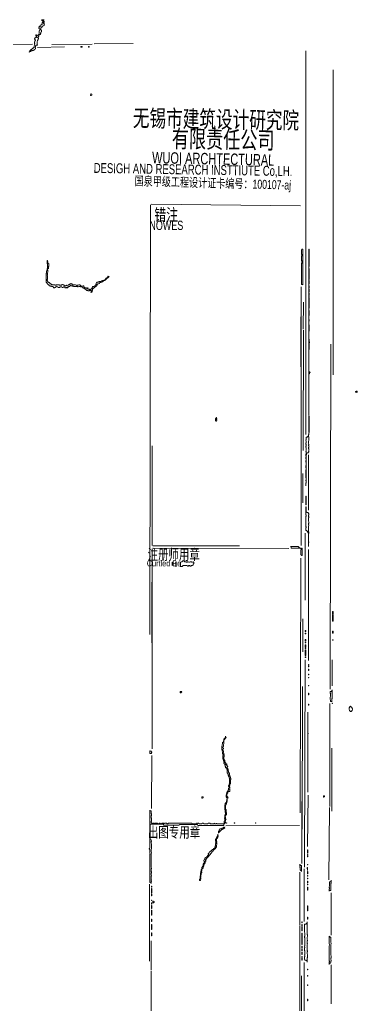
# Model space of a CAD drawing. Extents: x 25 to 4929, y 26 to 3478.
# Drawn here: x 4150 to 4929, y 1209 to 3478 of the extents above; entities that cross this region are included whole.
import ezdxf

# ---------------------------------------------------------------- set-up
doc = ezdxf.new("R2010")
doc.units = 0
for name, color, linetype, lineweight in [('OCR_TEXT', 6, 'Continuous', 0), ('TRACE_CURVE', 6, 'Continuous', 0), ('TRACE_STRAIGHT', 5, 'Continuous', 0), ('TRACE_TEXT_SYMBOL', 6, 'Continuous', 0)]:
    doc.layers.add(name, color=color, linetype=linetype, lineweight=lineweight)
doc.styles.add('wqy-unicode', font='wqy-unicode.lff')

msp = doc.modelspace()

# ---------------------------------------------------------------- linework, layer by layer
at = {"layer": 'TRACE_CURVE', "color": 6}
for points in [[(4817, 2949), (4817, 2566), (4817, 2661), (4819, 2663), (4819, 2664), (4820, 2665), (4820, 2666), (4819, 2666), (4817, 2668), (4817, 2718), (4818, 2719), (4818, 2732), (4819, 2733), (4819, 2735), (4818, 2736), (4818, 2741), (4817, 2742), (4817, 2759), (4818, 2760), (4818, 2775), (4817, 2776), (4817, 2783), (4818, 2784), (4818, 2786), (4817, 2787), (4817, 2796), (4818, 2797), (4818, 2808), (4817, 2809), (4817, 2813), (4818, 2814), (4818, 2837), (4817, 2838), (4817, 2840), (4818, 2841), (4818, 2842), (4817, 2843), (4818, 2844), (4818, 2848), (4817, 2849), (4817, 2850), (4818, 2851), (4818, 2857), (4817, 2858), (4817, 2860), (4818, 2861), (4818, 2864), (4817, 2865), (4817, 2868), (4818, 2869), (4818, 2876), (4817, 2877), (4817, 2879), (4818, 2880), (4818, 2905), (4817, 2906), (4817, 2908), (4818, 2909), (4818, 2949)], [(4815, 1882), (4815, 1698), (4815, 1832), (4816, 1833), (4815, 1834)]]:
    msp.add_lwpolyline(points, close=True, dxfattribs=at)
for points in [[(4628, 1682), (4628, 1678), (4627, 1677), (4627, 1676), (4626, 1675), (4626, 1674), (4624, 1672), (4624, 1670), (4623, 1669), (4623, 1658), (4624, 1657), (4624, 1652), (4625, 1651), (4625, 1647), (4624, 1646), (4624, 1645), (4623, 1644), (4623, 1639), (4622, 1638), (4623, 1637), (4623, 1632), (4622, 1631), (4622, 1626), (4621, 1625), (4605, 1625), (4604, 1626), (4603, 1625), (4600, 1625), (4599, 1626), (4598, 1625), (4590, 1625), (4589, 1626), (4585, 1626), (4584, 1625), (4575, 1625), (4574, 1626), (4571, 1626), (4570, 1625), (4564, 1625), (4563, 1626), (4562, 1626), (4561, 1625), (4560, 1626), (4558, 1626), (4557, 1625), (4548, 1625), (4547, 1626), (4493, 1626), (4492, 1625), (4490, 1625), (4489, 1626), (4484, 1626), (4483, 1625), (4482, 1626), (4478, 1626), (4477, 1625), (4475, 1625), (4474, 1626), (4472, 1626), (4471, 1625), (4469, 1625), (4468, 1626), (4461, 1626), (4460, 1625)], [(4482, 1623), (4482, 1622), (4518, 1622), (4519, 1623), (4560, 1623), (4561, 1622), (4561, 1621), (4620, 1621), (4621, 1622), (4621, 1624), (4623, 1626), (4625, 1626), (4624, 1627), (4624, 1628), (4625, 1629), (4624, 1630), (4624, 1631), (4625, 1632), (4625, 1634), (4626, 1635), (4625, 1636), (4625, 1640), (4624, 1641), (4624, 1642), (4625, 1643), (4625, 1644), (4627, 1646), (4627, 1650), (4626, 1651), (4626, 1658), (4625, 1659), (4625, 1668), (4626, 1669), (4626, 1671), (4627, 1672), (4627, 1673), (4628, 1674), (4628, 1676), (4629, 1677), (4629, 1682), (4628, 1682)], [(4460, 1625), (4459, 1626), (4457, 1626), (4456, 1625), (4453, 1628), (4453, 1630), (4454, 1631), (4454, 1638), (4453, 1639), (4453, 1643), (4454, 1644), (4454, 1648), (4453, 1649), (4453, 1655), (4451, 1655), (4450, 1656), (4450, 1569), (4449, 1568), (4449, 1567), (4450, 1566), (4450, 1557), (4451, 1556), (4450, 1555), (4450, 1490), (4451, 1490), (4453, 1488), (4453, 1487), (4453, 1490), (4454, 1491), (4453, 1492), (4453, 1494), (4454, 1495), (4453, 1496), (4453, 1504), (4454, 1505), (4454, 1506), (4453, 1507), (4453, 1511), (4454, 1512), (4454, 1514), (4453, 1515), (4453, 1521), (4454, 1522), (4454, 1523), (4453, 1524), (4453, 1556), (4454, 1557), (4454, 1559), (4453, 1560), (4453, 1566), (4454, 1567), (4454, 1579), (4453, 1580), (4453, 1584), (4454, 1585), (4454, 1586), (4453, 1587), (4453, 1588), (4452, 1588), (4451, 1589), (4451, 1623), (4452, 1624), (4481, 1624), (4482, 1623)]]:
    msp.add_lwpolyline(points, dxfattribs=at)
at = {"layer": 'TRACE_STRAIGHT', "color": 5}
for p, q in [((4055.6, 3419.4), (4179.4, 3421.9)), ((4190.6, 3414.3), (4253.2, 3415.8)), ((4224.4, 3420.9), (4316.9, 3421.9)), ((4321.9, 3422.1), (4411.9, 3422.8)), ((4810.4, 2746.1), (4810.5, 3406.1)), ((4873, 2659.9), (4873.4, 3362.4)), ((4450.4, 2061.1), (4451.7, 3051.1)), ((4453.1, 3053.1), (4798.1, 3048.9)), ((4799.4, 2266.1), (4799.4, 2862.4)), ((4804.3, 2764.9), (4805, 2827.4)), ((4799, 2793), (4799, 2678)), ((4804.3, 2484.9), (4804.4, 2762.4)), ((4810.4, 2746.1), (4810.4, 2522.4)), ((4866.4, 1934.9), (4867.8, 2729.9)), ((4455.3, 2266.1), (4455.8, 2496.1)), ((4816.5, 2347.4), (4816.5, 2474.9)), ((4803.4, 2432.4), (4803.4, 2364.9)), ((4867, 2319), (4867, 2244)), ((4809, 2295), (4809, 2140)), ((4455.4, 2258.6), (4455.4, 1797.4)), ((4456.9, 2265.7), (4656.9, 2265.5)), ((4456.9, 2259.9), (4770.6, 2259.6)), ((4816.3, 2001.1), (4816.5, 2257.4)), ((4797.1, 1649.9), (4798.7, 2237.4)), ((4455, 2182), (4455, 2042)), ((4866, 2121), (4866, 1999)), ((4803, 2097), (4803, 2021)), ((4807, 1524.9), (4808.8, 2002.4)), ((4871, 2003), (4871, 1943)), ((4802.2, 1941.1), (4802.7, 1848.6)), ((4865.3, 1664.9), (4865.6, 1902.4)), ((4801, 1533.6), (4802.5, 1848.6)), ((4870, 1799), (4870, 1654)), ((4454.3, 1659.9), (4454.5, 1782.4)), ((4813.9, 1572.3), (4815.3, 1691.1)), ((4801, 1676), (4801, 1544)), ((4863.6, 1496.1), (4864.8, 1662.4)), ((4625.6, 1620.6), (4795.6, 1620.7)), ((4806.5, 1399.9), (4806.6, 1521.1)), ((4796.1, 1391.1), (4796.4, 1513.6)), ((4449.3, 1486.1), (4449.4, 1308.6)), ((4868.4, 1466.1), (4868.6, 1368.6)), ((4796, 1390), (4796, 1174)), ((4453.3, 1288.6), (4453.6, 1354.9)), ((4806.3, 962.4), (4806.7, 1304.9)), ((4868.3, 1299.9), (4868.4, 1209.9)), ((4453, 1279), (4453, 1221)), ((4453.3, 991.1), (4453.4, 1286.1)), ((4800.5, 986.1), (4800.5, 1274.9))]:
    msp.add_line(p, q, dxfattribs=at)
at = {"layer": 'TRACE_TEXT_SYMBOL', "color": 6}
for points in [[(4200, 3478), (4204, 3474), (4204, 3473), (4202, 3471), (4201, 3471), (4202, 3470), (4202, 3468), (4201, 3467), (4200, 3467), (4199, 3466), (4199, 3464), (4197, 3462), (4196, 3463), (4195, 3463), (4195, 3460), (4194, 3459), (4194, 3458), (4195, 3458), (4196, 3457), (4196, 3453), (4195, 3452), (4195, 3446), (4194, 3445), (4194, 3444), (4192, 3442), (4191, 3442), (4190, 3441), (4188, 3443), (4187, 3443), (4187, 3441), (4189, 3439), (4189, 3438), (4188, 3437), (4187, 3437), (4186, 3436), (4185, 3436), (4184, 3435), (4184, 3434), (4185, 3433), (4185, 3432), (4186, 3431), (4186, 3430), (4185, 3429), (4185, 3427), (4184, 3426), (4184, 3423), (4185, 3422), (4184, 3421), (4184, 3419), (4183, 3418), (4183, 3415), (4182, 3414), (4182, 3413), (4181, 3412), (4180, 3412), (4177, 3409), (4176, 3409), (4173, 3406), (4173, 3405), (4172, 3404), (4172, 3403), (4174, 3405), (4175, 3405), (4176, 3406)], [(4176, 3406), (4178, 3406), (4179, 3407), (4181, 3407), (4182, 3408), (4183, 3408), (4184, 3409), (4185, 3409), (4185, 3410), (4186, 3411), (4186, 3413), (4185, 3414), (4186, 3415), (4186, 3417), (4188, 3419), (4190, 3419), (4191, 3420), (4190, 3421), (4190, 3428), (4191, 3429), (4191, 3430), (4192, 3431), (4192, 3432), (4193, 3433), (4193, 3436), (4192, 3436), (4191, 3437), (4194, 3440), (4194, 3442), (4196, 3444), (4197, 3444), (4198, 3445), (4198, 3446), (4199, 3447), (4199, 3449), (4200, 3450), (4200, 3454), (4199, 3455), (4199, 3459), (4201, 3461), (4202, 3461), (4202, 3462), (4204, 3464), (4205, 3464), (4206, 3465), (4206, 3467), (4207, 3468), (4205, 3470), (4205, 3471), (4206, 3472), (4206, 3474), (4205, 3475), (4205, 3477), (4206, 3478), (4200, 3478)], [(4213, 2923), (4213, 2916), (4214, 2915), (4214, 2905), (4213, 2904), (4213, 2900), (4212, 2899), (4212, 2894), (4211, 2893), (4211, 2873), (4213, 2871), (4213, 2870), (4216, 2867), (4217, 2867), (4219, 2865), (4220, 2865), (4221, 2864), (4223, 2864), (4224, 2863), (4226, 2863), (4229, 2860), (4230, 2860), (4231, 2861), (4232, 2861), (4233, 2862), (4234, 2862), (4235, 2863), (4236, 2862), (4238, 2862), (4239, 2861), (4242, 2861), (4243, 2862), (4247, 2862), (4248, 2861), (4250, 2861), (4251, 2862), (4253, 2862), (4255, 2860), (4256, 2860), (4257, 2861), (4258, 2861), (4259, 2860), (4259, 2859), (4263, 2863), (4265, 2863), (4268, 2866), (4269, 2865), (4271, 2865), (4272, 2864), (4274, 2864), (4275, 2863), (4283, 2863), (4284, 2862), (4285, 2862), (4286, 2863), (4290, 2863), (4291, 2862), (4294, 2862), (4295, 2861), (4295, 2860), (4296, 2859), (4297, 2859), (4298, 2860), (4301, 2857)], [(4232, 2866), (4231, 2867), (4225, 2867), (4224, 2868), (4223, 2868), (4222, 2869), (4221, 2869), (4218, 2872), (4217, 2872), (4215, 2874), (4215, 2875), (4213, 2877), (4213, 2879), (4214, 2880), (4214, 2888), (4213, 2889), (4214, 2890), (4214, 2895), (4215, 2896), (4215, 2901), (4214, 2902), (4214, 2903), (4216, 2905), (4216, 2909), (4217, 2910), (4217, 2915), (4215, 2917), (4215, 2921), (4214, 2922), (4214, 2923), (4213, 2923)], [(4301, 2857), (4302, 2857), (4305, 2854), (4307, 2854), (4308, 2853), (4310, 2853), (4311, 2854), (4315, 2854), (4316, 2853), (4316, 2852), (4314, 2850), (4315, 2849), (4317, 2851), (4317, 2854), (4318, 2855), (4318, 2857), (4321, 2860), (4322, 2860), (4327, 2865), (4328, 2865), (4328, 2866), (4329, 2867), (4329, 2868), (4330, 2869), (4332, 2869), (4333, 2870), (4334, 2870), (4334, 2871), (4335, 2872), (4337, 2872), (4338, 2873), (4339, 2873), (4340, 2874), (4341, 2874), (4344, 2877), (4346, 2877), (4348, 2879), (4349, 2879), (4356, 2886), (4355, 2886), (4354, 2887), (4353, 2886), (4353, 2885), (4350, 2882), (4349, 2882), (4348, 2881), (4348, 2880), (4346, 2878), (4345, 2878), (4344, 2877), (4342, 2877), (4341, 2876), (4339, 2876), (4338, 2875), (4334, 2875), (4333, 2874), (4332, 2874), (4331, 2873), (4329, 2873), (4328, 2872), (4327, 2872), (4326, 2871), (4326, 2868), (4325, 2867)], [(4325, 2867), (4325, 2866), (4324, 2865), (4323, 2865), (4321, 2863), (4319, 2863), (4317, 2861), (4317, 2859), (4315, 2857), (4314, 2857), (4313, 2856), (4311, 2856), (4310, 2857), (4308, 2857), (4307, 2858), (4307, 2861), (4307, 2859), (4306, 2858), (4305, 2859), (4304, 2859), (4303, 2860), (4300, 2860), (4298, 2862), (4298, 2865), (4296, 2865), (4295, 2864), (4292, 2864), (4289, 2867), (4286, 2867), (4285, 2866), (4283, 2866), (4282, 2865), (4281, 2866), (4280, 2866), (4279, 2867), (4272, 2867), (4270, 2869), (4269, 2869), (4268, 2870), (4267, 2869), (4266, 2869), (4265, 2868), (4264, 2868), (4263, 2867), (4262, 2867), (4262, 2866), (4261, 2865), (4259, 2865), (4258, 2866), (4257, 2866), (4256, 2865), (4254, 2865), (4253, 2866), (4252, 2866), (4251, 2867), (4250, 2867), (4249, 2868), (4248, 2868), (4246, 2866), (4242, 2866), (4241, 2867), (4235, 2867), (4234, 2866), (4232, 2866)], [(4817, 2525), (4817, 2522), (4816, 2521), (4816, 2519), (4813, 2516), (4811, 2516), (4811, 2510), (4810, 2509), (4810, 2508), (4811, 2507), (4811, 2503), (4810, 2502), (4810, 2500), (4811, 2499), (4811, 2496), (4810, 2495), (4810, 2494), (4811, 2493), (4810, 2492), (4811, 2491), (4811, 2485), (4810, 2484), (4811, 2483), (4811, 2478), (4810, 2477), (4810, 2473), (4811, 2472), (4811, 2470), (4810, 2469), (4810, 2467), (4811, 2466), (4811, 2462), (4810, 2461), (4810, 2459), (4811, 2458), (4811, 2452), (4810, 2451), (4810, 2445), (4811, 2444), (4811, 2441), (4810, 2440), (4810, 2422), (4811, 2421), (4811, 2417), (4810, 2416), (4810, 2415), (4811, 2414), (4811, 2411), (4810, 2410), (4810, 2404), (4810, 2410), (4811, 2411), (4811, 2475), (4812, 2476), (4812, 2478), (4814, 2480), (4816, 2480), (4817, 2481), (4817, 2483), (4816, 2484), (4817, 2485), (4817, 2489), (4816, 2490), (4816, 2492)], [(4816, 2492), (4817, 2493), (4817, 2496), (4816, 2497), (4816, 2498), (4817, 2499), (4817, 2500), (4816, 2501), (4816, 2507), (4817, 2508), (4817, 2517), (4816, 2518), (4816, 2520), (4817, 2521), (4817, 2525)], [(4625, 1827), (4625, 1825), (4624, 1824), (4624, 1823), (4621, 1820), (4621, 1816), (4620, 1815), (4620, 1814), (4618, 1812), (4618, 1809), (4617, 1808), (4617, 1805), (4616, 1804), (4616, 1796), (4617, 1795), (4617, 1792), (4618, 1791), (4618, 1787), (4619, 1786), (4619, 1785), (4620, 1784), (4620, 1783), (4619, 1782), (4619, 1774), (4620, 1773), (4620, 1771), (4621, 1770), (4621, 1767), (4622, 1766), (4622, 1765), (4621, 1764), (4623, 1762), (4623, 1761), (4624, 1760), (4624, 1758), (4625, 1757), (4625, 1754), (4626, 1754), (4628, 1752), (4628, 1751), (4629, 1750), (4629, 1742), (4630, 1741), (4630, 1740), (4631, 1739), (4631, 1737), (4632, 1736), (4632, 1734), (4633, 1733), (4633, 1731), (4634, 1730), (4634, 1717), (4633, 1716), (4633, 1714), (4632, 1713), (4632, 1711), (4633, 1710), (4633, 1708), (4632, 1707), (4632, 1703), (4630, 1701), (4630, 1700), (4629, 1699), (4629, 1698)], [(4621, 1774), (4621, 1779), (4622, 1780), (4622, 1784), (4621, 1785), (4621, 1788), (4620, 1789), (4620, 1793), (4619, 1794), (4619, 1797), (4620, 1798), (4620, 1799), (4619, 1800), (4619, 1802), (4620, 1803), (4620, 1808), (4621, 1809), (4621, 1818), (4623, 1820), (4623, 1821), (4626, 1824), (4625, 1825), (4625, 1827)], [(4629, 1698), (4628, 1697), (4628, 1695), (4627, 1694), (4627, 1693), (4626, 1692), (4626, 1687), (4628, 1685), (4628, 1684), (4631, 1684), (4630, 1685), (4630, 1686), (4627, 1689), (4628, 1690), (4628, 1692), (4629, 1693), (4629, 1695), (4630, 1696), (4630, 1698), (4631, 1699), (4634, 1699), (4635, 1700), (4635, 1704), (4634, 1705), (4635, 1706), (4635, 1709), (4634, 1710), (4634, 1713), (4635, 1714), (4635, 1716), (4636, 1717), (4636, 1726), (4637, 1727), (4637, 1729), (4636, 1730), (4636, 1733), (4635, 1734), (4635, 1736), (4634, 1737), (4634, 1739), (4633, 1740), (4634, 1741), (4634, 1742), (4633, 1742), (4632, 1743), (4632, 1746), (4631, 1747), (4631, 1751), (4628, 1754), (4628, 1755), (4630, 1757), (4628, 1759), (4628, 1763), (4628, 1762), (4627, 1761), (4625, 1763), (4626, 1764), (4624, 1766), (4624, 1767), (4623, 1768), (4623, 1771), (4622, 1772), (4622, 1773), (4621, 1774)], [(4566, 1498), (4565, 1497), (4565, 1494), (4567, 1494), (4567, 1496), (4568, 1497), (4568, 1499), (4567, 1500), (4567, 1501), (4568, 1502), (4568, 1506), (4569, 1507), (4569, 1511), (4570, 1512), (4570, 1513), (4569, 1514), (4569, 1515), (4570, 1516), (4570, 1519), (4571, 1520), (4571, 1521), (4573, 1523), (4573, 1526), (4575, 1528), (4575, 1531), (4576, 1532), (4576, 1533), (4578, 1535), (4578, 1538), (4579, 1539), (4580, 1539), (4579, 1540), (4579, 1542), (4581, 1544), (4581, 1545), (4586, 1550), (4586, 1551), (4587, 1552), (4588, 1552), (4588, 1553), (4590, 1555), (4590, 1556), (4593, 1559), (4593, 1560), (4596, 1563), (4597, 1563), (4598, 1564), (4598, 1565), (4600, 1567), (4602, 1567), (4602, 1569), (4603, 1570), (4603, 1571), (4604, 1572), (4604, 1576), (4605, 1577), (4605, 1581), (4604, 1582), (4604, 1583), (4605, 1584), (4604, 1585), (4604, 1590), (4606, 1592), (4606, 1593)], [(4607, 1601), (4607, 1598), (4606, 1597), (4606, 1596), (4604, 1594), (4604, 1593), (4603, 1592), (4603, 1590), (4602, 1589), (4602, 1585), (4603, 1584), (4603, 1583), (4602, 1582), (4603, 1581), (4603, 1580), (4602, 1579), (4602, 1574), (4601, 1573), (4601, 1572), (4600, 1571), (4600, 1569), (4599, 1568), (4598, 1568), (4596, 1566), (4594, 1566), (4594, 1565), (4589, 1560), (4588, 1560), (4587, 1559), (4587, 1558), (4585, 1556), (4585, 1555), (4586, 1554), (4583, 1551), (4583, 1550), (4581, 1548), (4580, 1548), (4579, 1547), (4578, 1547), (4578, 1546), (4577, 1545), (4577, 1544), (4576, 1543), (4576, 1542), (4575, 1541), (4575, 1539), (4576, 1538), (4576, 1536), (4575, 1535), (4575, 1534), (4573, 1532), (4573, 1528), (4572, 1527), (4572, 1526), (4570, 1524), (4570, 1520), (4569, 1519), (4569, 1517), (4568, 1516), (4568, 1512), (4567, 1511), (4567, 1505), (4566, 1504), (4566, 1498)], [(4606, 1593), (4607, 1594), (4607, 1595), (4608, 1596), (4607, 1597), (4607, 1598), (4608, 1599), (4607, 1600), (4607, 1601)]]:
    msp.add_lwpolyline(points, dxfattribs=at)
for points in [[(4291, 3416), (4294, 3416), (4294, 3415), (4291, 3415)], [(4309, 3416), (4310, 3416), (4310, 3415), (4309, 3415)], [(4314, 3307), (4314, 3306), (4313, 3305), (4313, 3303), (4315, 3303), (4316, 3304), (4316, 3306), (4315, 3307)], [(4801, 2949), (4800, 2948), (4800, 2938), (4801, 2937), (4801, 2934), (4800, 2933), (4800, 2923), (4801, 2922), (4801, 2917), (4800, 2916), (4800, 2868), (4802, 2868), (4803, 2867), (4803, 2949)], [(4927, 2622), (4926, 2621), (4925, 2621), (4925, 2620), (4928, 2620), (4929, 2619), (4929, 2622)], [(4603, 2561), (4603, 2560), (4602, 2559), (4602, 2554), (4603, 2553), (4604, 2553), (4605, 2554), (4605, 2556), (4604, 2557), (4604, 2559), (4605, 2560), (4604, 2561)], [(4817, 2564), (4818, 2564), (4818, 2530), (4817, 2530)], [(4817, 2529), (4818, 2529), (4818, 2527), (4817, 2527)], [(4810, 2380), (4811, 2380), (4811, 2364), (4810, 2364)], [(4810, 2363), (4811, 2363), (4811, 2360), (4810, 2360)], [(4810, 2355), (4811, 2355), (4811, 2347), (4810, 2347)], [(4810, 2346), (4810, 2337), (4811, 2336), (4811, 2334), (4810, 2333), (4810, 2310), (4811, 2309), (4811, 2308), (4810, 2307), (4810, 2301), (4812, 2301), (4815, 2298), (4815, 2296), (4816, 2295), (4816, 2264), (4816, 2272), (4817, 2273), (4817, 2274), (4816, 2275), (4816, 2294), (4817, 2295), (4817, 2298), (4816, 2299), (4816, 2311), (4817, 2312), (4817, 2313), (4816, 2314), (4816, 2317), (4817, 2318), (4817, 2321), (4816, 2322), (4816, 2330), (4817, 2331), (4817, 2332), (4816, 2333), (4816, 2336), (4817, 2337), (4817, 2339), (4816, 2340), (4816, 2341), (4815, 2342), (4813, 2342), (4811, 2344), (4811, 2346)], [(4775, 2264), (4776, 2263), (4776, 2261), (4777, 2260), (4798, 2260), (4800, 2258), (4800, 2257), (4799, 2256), (4799, 2245), (4800, 2244), (4800, 2243), (4802, 2243), (4802, 2260), (4800, 2260), (4799, 2259), (4798, 2260), (4796, 2260), (4793, 2263), (4793, 2264)], [(4502, 2228), (4502, 2220), (4503, 2221), (4503, 2228)], [(4510, 2228), (4511, 2228), (4511, 2218), (4510, 2218)], [(4526, 2231), (4524, 2229), (4523, 2229), (4522, 2228), (4521, 2228), (4521, 2219), (4520, 2218), (4525, 2218), (4527, 2220), (4536, 2220), (4537, 2219), (4539, 2219), (4540, 2220), (4542, 2220), (4543, 2219), (4545, 2219), (4546, 2220), (4549, 2220), (4550, 2221), (4550, 2223), (4552, 2225), (4552, 2228), (4551, 2228), (4550, 2229), (4549, 2228), (4547, 2228), (4546, 2229), (4543, 2229), (4542, 2228), (4540, 2228), (4539, 2229), (4537, 2229), (4536, 2228), (4535, 2228), (4534, 2229), (4531, 2229), (4529, 2231)], [(4872, 2114), (4873, 2114), (4873, 2109), (4872, 2109)], [(4872, 2107), (4873, 2107), (4873, 2092), (4872, 2092)], [(4809, 2070), (4810, 2070), (4810, 2068), (4809, 2068)], [(4872, 2069), (4873, 2069), (4873, 2064), (4872, 2064)], [(4809, 2064), (4810, 2064), (4810, 2063), (4809, 2063)], [(4809, 2050), (4810, 2050), (4810, 2046), (4809, 2046)], [(4809, 2043), (4810, 2043), (4810, 2042), (4809, 2042)], [(4872, 2049), (4873, 2049), (4873, 2048), (4872, 2048)], [(4809, 2037), (4810, 2037), (4810, 2033), (4809, 2033)], [(4809, 2031), (4810, 2031), (4810, 2029), (4809, 2029)], [(4809, 2026), (4810, 2026), (4810, 2013), (4809, 2013)], [(4809, 2010), (4810, 2010), (4810, 2008), (4809, 2008)], [(4816, 1992), (4817, 1992), (4817, 1991), (4816, 1991)], [(4816, 1990), (4817, 1990), (4817, 1987), (4816, 1987)], [(4816, 1981), (4817, 1981), (4817, 1978), (4816, 1978)], [(4816, 1970), (4817, 1970), (4817, 1968), (4816, 1968)], [(4816, 1962), (4817, 1962), (4817, 1961), (4816, 1961)], [(4521, 1930), (4520, 1929), (4520, 1927), (4522, 1927), (4524, 1929), (4523, 1930)], [(4816, 1944), (4817, 1944), (4817, 1943), (4816, 1943)], [(4871, 1934), (4871, 1932), (4869, 1930), (4867, 1930), (4866, 1929), (4866, 1926), (4867, 1925), (4867, 1918), (4866, 1917), (4866, 1911), (4867, 1910), (4867, 1907), (4869, 1907), (4870, 1906), (4870, 1913), (4871, 1914), (4871, 1925), (4870, 1926), (4871, 1927)], [(4816, 1926), (4817, 1926), (4817, 1922), (4816, 1922)], [(4816, 1901), (4817, 1901), (4817, 1898), (4816, 1898)], [(4871, 1903), (4872, 1903), (4872, 1902), (4871, 1902)], [(4913, 1896), (4911, 1894), (4911, 1893), (4910, 1892), (4910, 1888), (4911, 1887), (4911, 1886), (4913, 1884), (4915, 1884), (4917, 1886), (4917, 1887), (4918, 1888), (4918, 1890), (4917, 1891), (4917, 1892), (4915, 1894), (4915, 1895), (4914, 1895)], [(4451, 1793), (4450, 1792), (4450, 1787), (4453, 1787), (4454, 1788), (4454, 1789), (4455, 1790), (4455, 1791), (4454, 1792), (4452, 1792)], [(4570, 1687), (4570, 1685), (4571, 1684), (4572, 1684), (4573, 1685), (4573, 1687)], [(4851, 1689), (4851, 1686), (4852, 1686), (4853, 1687), (4853, 1689)], [(4621, 1617), (4619, 1615), (4617, 1615), (4615, 1613), (4612, 1613), (4611, 1612), (4611, 1611), (4610, 1610), (4610, 1609), (4609, 1608), (4609, 1603), (4609, 1604), (4610, 1605), (4610, 1606), (4616, 1612), (4618, 1612), (4619, 1613), (4620, 1613), (4623, 1616), (4622, 1617)], [(4627, 1627), (4628, 1627), (4628, 1626), (4627, 1626)], [(4645, 1627), (4646, 1627), (4646, 1626), (4645, 1626)], [(4694, 1627), (4695, 1627), (4695, 1626), (4694, 1626)], [(4814, 1565), (4815, 1565), (4815, 1557), (4814, 1557)], [(4814, 1554), (4815, 1554), (4815, 1552), (4814, 1552)], [(4814, 1550), (4815, 1550), (4815, 1549), (4814, 1549)], [(4796, 1532), (4796, 1528), (4797, 1527), (4796, 1526), (4796, 1525), (4797, 1524), (4797, 1518), (4798, 1518), (4800, 1516), (4800, 1515), (4800, 1529), (4798, 1529), (4796, 1531)], [(4813, 1524), (4813, 1522), (4814, 1521), (4814, 1517), (4814, 1524)], [(4814, 1531), (4815, 1531), (4815, 1530), (4814, 1530)], [(4814, 1515), (4815, 1515), (4815, 1510), (4814, 1510)], [(4814, 1506), (4815, 1506), (4815, 1504), (4814, 1504)], [(4814, 1500), (4815, 1500), (4815, 1498), (4814, 1498)], [(4454, 1481), (4455, 1481), (4455, 1479), (4454, 1479)], [(4454, 1476), (4455, 1476), (4455, 1465), (4454, 1465)], [(4814, 1493), (4815, 1493), (4815, 1489), (4814, 1489)], [(4814, 1486), (4815, 1486), (4815, 1484), (4814, 1484)], [(4814, 1479), (4815, 1479), (4815, 1472), (4814, 1472)], [(4869, 1495), (4869, 1493), (4867, 1491), (4865, 1491), (4865, 1481), (4864, 1480), (4864, 1478), (4865, 1477), (4865, 1475), (4864, 1474), (4864, 1470), (4865, 1471), (4867, 1471), (4868, 1472), (4868, 1487), (4869, 1488)], [(4454, 1463), (4455, 1463), (4455, 1459), (4454, 1459)], [(4454, 1449), (4455, 1449), (4455, 1448), (4454, 1448)], [(4454, 1443), (4455, 1443), (4455, 1440), (4454, 1440)], [(4454, 1437), (4455, 1437), (4455, 1430), (4454, 1430)], [(4458, 1447), (4457, 1446), (4457, 1443), (4459, 1443), (4460, 1444), (4460, 1446), (4459, 1447)], [(4814, 1436), (4815, 1436), (4815, 1424), (4814, 1424)], [(4454, 1426), (4455, 1426), (4455, 1419), (4454, 1419)], [(4454, 1418), (4455, 1418), (4455, 1414), (4454, 1414)], [(4814, 1410), (4815, 1410), (4815, 1405), (4814, 1405)], [(4454, 1405), (4455, 1405), (4455, 1400), (4454, 1400)], [(4454, 1393), (4455, 1393), (4455, 1381), (4454, 1381)], [(4801, 1399), (4802, 1399), (4802, 1397), (4801, 1397)], [(4801, 1393), (4802, 1393), (4802, 1390), (4801, 1390)], [(4801, 1388), (4802, 1388), (4802, 1378), (4801, 1378)], [(4813, 1399), (4813, 1397), (4810, 1394), (4808, 1394), (4807, 1393), (4807, 1375), (4808, 1374), (4808, 1366), (4807, 1365), (4807, 1363), (4808, 1362), (4808, 1344), (4807, 1343), (4807, 1342), (4808, 1341), (4808, 1340), (4807, 1339), (4807, 1333), (4808, 1332), (4808, 1323), (4807, 1322), (4808, 1321), (4808, 1319), (4807, 1318), (4807, 1312), (4808, 1311), (4810, 1311), (4813, 1308), (4813, 1306), (4813, 1316), (4814, 1317), (4814, 1324), (4813, 1325), (4813, 1330), (4814, 1331), (4814, 1332), (4813, 1333), (4813, 1347), (4814, 1348), (4813, 1349), (4813, 1355), (4814, 1356), (4814, 1357), (4813, 1358), (4813, 1364), (4814, 1365), (4814, 1369), (4813, 1370)], [(4454, 1374), (4455, 1374), (4455, 1367), (4454, 1367)], [(4801, 1373), (4802, 1373), (4802, 1353), (4801, 1353)], [(4864, 1366), (4864, 1348), (4865, 1347), (4865, 1345), (4864, 1344), (4864, 1309), (4865, 1308), (4865, 1307), (4864, 1306), (4864, 1301), (4864, 1302), (4866, 1304), (4867, 1304), (4868, 1305), (4868, 1308), (4869, 1309), (4869, 1311), (4868, 1312), (4868, 1315), (4869, 1316), (4869, 1321), (4868, 1322), (4868, 1347), (4869, 1348), (4869, 1350), (4868, 1351), (4868, 1364), (4866, 1364)], [(4801, 1352), (4802, 1352), (4802, 1347), (4801, 1347)], [(4801, 1343), (4802, 1343), (4802, 1338), (4801, 1338)], [(4801, 1336), (4802, 1336), (4802, 1332), (4801, 1332)], [(4801, 1329), (4802, 1329), (4802, 1324), (4801, 1324)], [(4801, 1319), (4802, 1319), (4802, 1317), (4801, 1317)], [(4801, 1315), (4802, 1315), (4802, 1311), (4801, 1311)], [(4814, 1290), (4815, 1290), (4815, 1288), (4814, 1288)], [(4814, 1275), (4815, 1275), (4815, 1274), (4814, 1274)], [(4814, 1254), (4815, 1254), (4815, 1252), (4814, 1252)], [(4814, 1221), (4815, 1221), (4815, 1217), (4814, 1217)]]:
    msp.add_lwpolyline(points, close=True, dxfattribs=at)

# ---------------------------------------------------------------- texts
at = {"layer": 'OCR_TEXT', "color": 6, "style": 'wqy-unicode', "width": 0.72}
for s, height, rotation, p in [('无锡市建筑设计研究院', 39.04, -0.8841, (4410.9, 3232.2)), ('有限责任公司', 40.21, -1.0076, (4500.7, 3184)), ('WUOI ARCHTECTURAL', 26.356, -1.2103, (4455.2, 3147.2)), ('DESIGH AND RESEARCH INSTTIUTE Co,LH.', 22.79, -0.9656, (4320.6, 3125.1)), ('国泉甲级工程设计证卡编号：100107-aj', 20.775, -1.6069, (4414.8, 3096.5))]:
    msp.add_text(s, height=height, rotation=rotation, dxfattribs=at).set_placement(p)
for s, height, p in [('错注', 27.93, (4460.6, 3014.5)), ('NOWES', 21.48, (4449.2, 2993.3)), ('注册师用章', 24.52, (4445.1, 2233.2)), ('Curtled Be', 13.98, (4443.1, 2218.2)), ('出图专用章', 24.62, (4445.5, 1593.1))]:
    msp.add_text(s, height=height, dxfattribs=at).set_placement(p)

doc.saveas('drawing.dxf')
